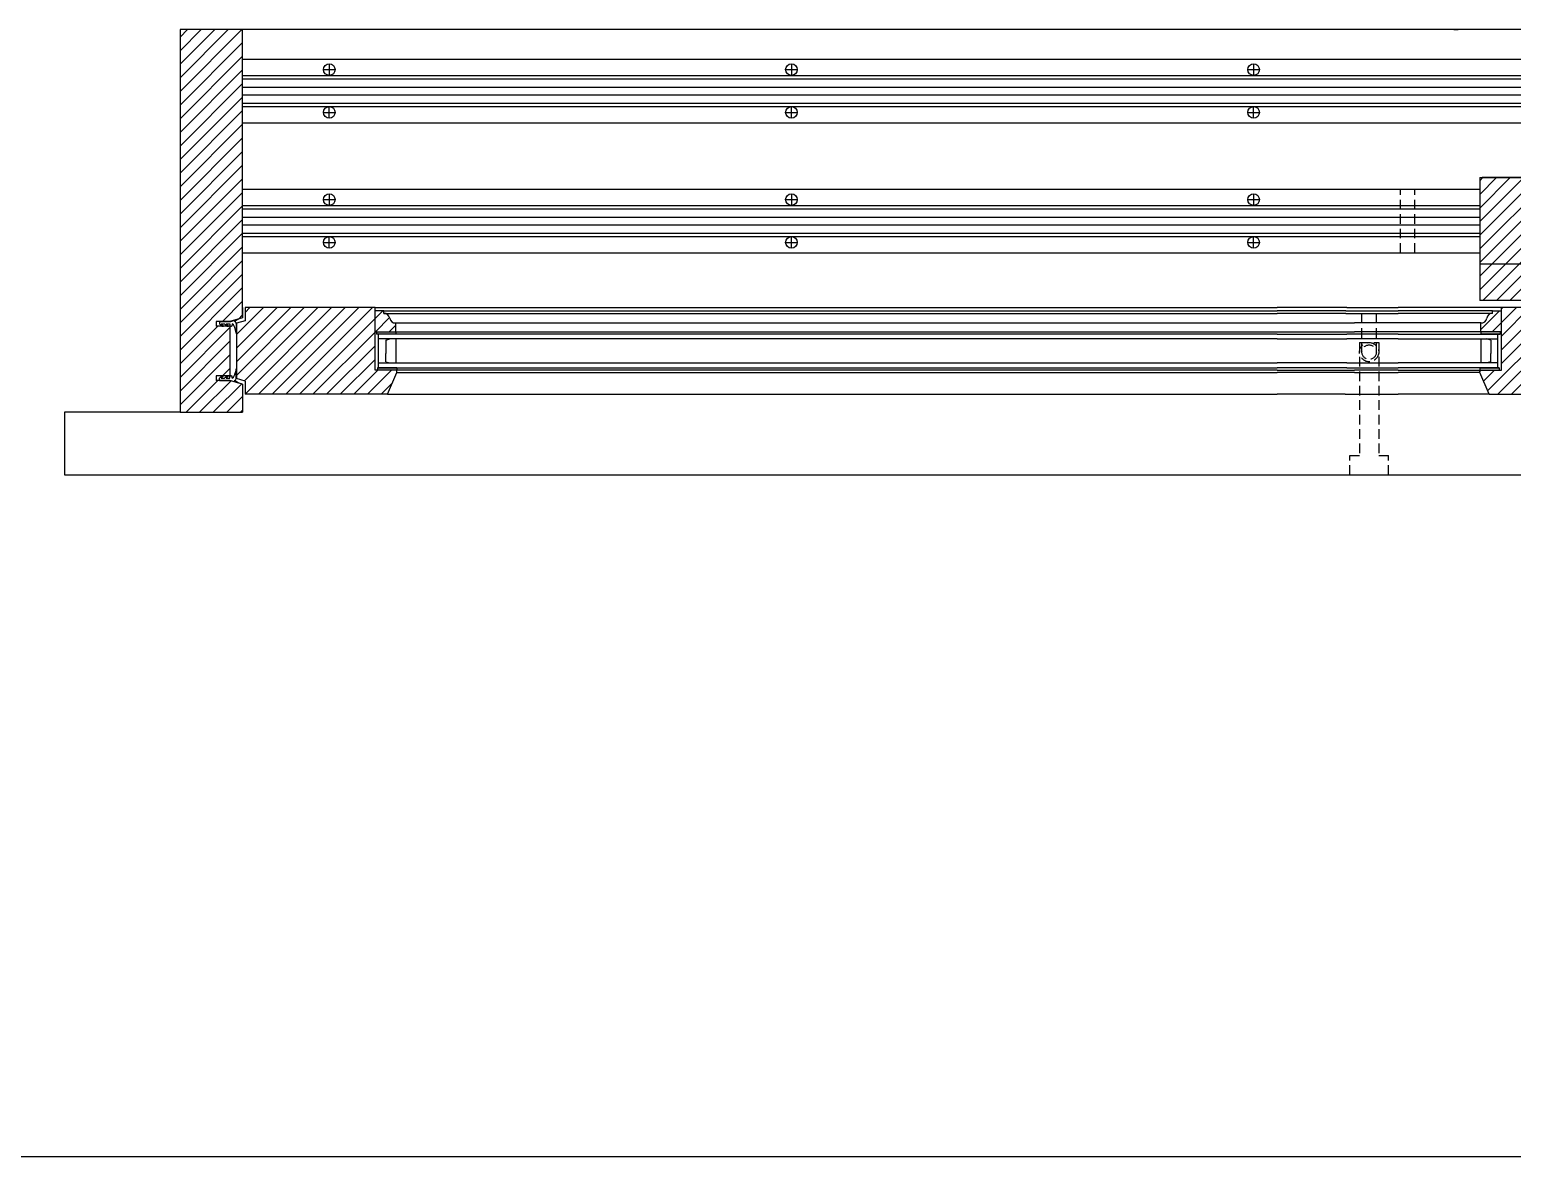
# Model space of a CAD drawing. Header units: inches. Extents: x 1985 to 11287, y 379 to 3234.
# Drawn here: x 7988.79 to 8027.29, y 1364.57 to 1393.83 of the extents above; entities that cross this region are included whole.
import ezdxf

# ---------------------------------------------------------------- set-up
doc = ezdxf.new("R2010")
doc.units = ezdxf.units.IN
doc.header["$MEASUREMENT"] = 0
doc.linetypes.add('HIDDEN', pattern=[0.375, 0.25, -0.125])
for name, color, linetype in [('glass 99', 6, 'CONTINUOUS'), ('glazing tape 99', 7, 'CONTINUOUS'), ('hardware 99', 94, 'CONTINUOUS'), ('hatch 99', 1, 'CONTINUOUS'), ('separation 99', 3, 'CONTINUOUS'), ('weatherstripping 99', 5, 'CONTINUOUS'), ('wood detail 99', 7, 'CONTINUOUS')]:
    doc.layers.add(name, color=color, linetype=linetype)

msp = doc.modelspace()

# ---------------------------------------------------------------- hatches: boundary and pattern name
at = {"layer": 'glazing tape 99'}
h = msp.add_hatch(color=7, dxfattribs=at)
h.paths.add_polyline_path([(7997.795045, 1385.98813), (7998.295045, 1385.98813), (7998.295045, 1385.92563), (7997.795045, 1385.92563)])
h.paths.add_polyline_path([(7997.818545, 1385.05063), (7998.318545, 1385.05063), (7998.318545, 1384.98813), (7997.818545, 1384.98813)])
h = msp.add_hatch(color=7, dxfattribs=at)
h.paths.add_polyline_path([(8026.467043, 1385.98813), (8026.967043, 1385.98813), (8026.967043, 1385.92563), (8026.467043, 1385.92563)])
h.paths.add_polyline_path([(8026.443543, 1385.05063), (8026.943543, 1385.05063), (8026.943543, 1384.98813), (8026.443543, 1384.98813)])
at = {"layer": 'hatch 99'}
h = msp.add_hatch(dxfattribs=at)
h.set_pattern_fill('ANSI31', color=256, scale=2, style=0)
h.set_pattern_definition([(45, (8381.80447, 218.62947), (-0.176776695, 0.176776695), [])])
h.paths.add_polyline_path([(7994.318545, 1393.83188), (7992.693545, 1393.83188), (7992.693545, 1383.89438), (7994.318545, 1383.89438), (7994.318545, 1384.628755), (7993.990545, 1384.71963), (7993.720391, 1384.71963), (7993.631045, 1384.71963), (7993.631045, 1384.84463), (7993.990545, 1384.84463), (7993.990545, 1386.13163), (7993.631045, 1386.13163), (7993.631045, 1386.25663), (7993.990545, 1386.25663), (7994.318545, 1386.347505), (7994.318545, 1386.61313)])
h.paths.add_polyline_path([(7997.75603, 1386.61313), (7994.381045, 1386.61313), (7994.381045, 1386.269383), (7994.159045, 1386.206873), (7994.159045, 1384.769388), (7994.381045, 1384.706878), (7994.381045, 1384.36313), (7998.077473, 1384.36313), (7998.318545, 1384.92563), (7998.318545, 1384.98813), (7997.75603, 1384.98813)])
h.paths.add_polyline_path([(7998.138795, 1386.33963, 0.350781059), (7997.995667, 1386.46463), (7997.982545, 1386.46463), (7997.982545, 1386.52713), (7997.75603, 1386.52713), (7997.75603, 1385.98813), (7998.295045, 1385.98813), (7998.295045, 1386.21463, -0.375199902)], flags=17)
h = msp.add_hatch(dxfattribs=at)
h.set_pattern_fill('ANSI31', color=256, scale=2, style=0)
h.set_pattern_definition([(45, (8381.80447, 1085.89127), (-0.1767767, 0.1767767), [])])
h.paths.add_polyline_path([(8030.420043, 1389.58963, -0.375199902), (8030.263793, 1389.71463, 0.350781059), (8030.120665, 1389.83963), (8030.107543, 1389.83963), (8030.107543, 1389.90213), (8029.881029, 1389.90213), (8029.881029, 1389.36313), (8030.420043, 1389.36313)], flags=17)
h.paths.add_polyline_path([(8029.881029, 1389.98813), (8026.506043, 1389.98813), (8026.443543, 1389.98813), (8026.443543, 1389.722505), (8026.443543, 1387.73813), (8030.202472, 1387.73813), (8030.443543, 1388.30063), (8030.443543, 1388.36313), (8029.881029, 1388.36313)])
h.paths.add_polyline_path([(8028.141657, 1387.277756), (8027.860333, 1387.277756), (8027.860333, 1387.340256), (8028.141657, 1387.340256), (8028.506043, 1387.550634), (8028.506043, 1387.73813), (8026.506043, 1387.73813), (8026.443543, 1387.73813), (8026.443543, 1387.26938), (8026.443543, 1386.80063), (8028.131036, 1386.80063), (8028.506043, 1387.017141), (8028.506043, 1387.067378)])
h.paths.add_polyline_path([(8030.443543, 1387.55063), (8029.93119, 1387.55063), (8029.93119, 1387.237024), (8029.83719, 1387.237024), (8029.83719, 1387.55063), (8028.756036, 1387.55063), (8028.381043, 1387.334128), (8028.381043, 1387.283884), (8028.745424, 1387.07351), (8029.026753, 1387.07351), (8029.026753, 1387.01101), (8028.745424, 1387.01101), (8028.381043, 1386.800634), (8028.381043, 1386.61313), (8030.443543, 1386.61313)])
h.paths.add_polyline_path([(8030.443543, 1386.61313), (8027.006057, 1386.61313), (8027.006057, 1384.98813), (8026.443543, 1384.98813), (8026.443543, 1384.92563), (8026.684615, 1384.36313), (8030.443543, 1384.36313)])
h.paths.add_polyline_path([(8027.006057, 1386.52713), (8026.776243, 1386.52713), (8026.776243, 1386.46463), (8026.76398, 1386.46463, 0.35125577), (8026.623772, 1386.342442, -0.380557848), (8026.467043, 1386.21463), (8026.467043, 1385.98813), (8027.006057, 1385.98813)], flags=17)

# ---------------------------------------------------------------- linework, layer by layer
at = {"layer": 'glass 99', "color": 6}
for p, q in [((8021.176939, 1385.92563), (7997.795045, 1385.92563)), ((7997.84973, 1385.05063), (7997.84973, 1385.92563)), ((8021.176939, 1385.80063), (7997.84973, 1385.80063)), ((7998.033039, 1385.770639), (7998.140821, 1385.80063)), ((7998.033039, 1385.770639), (7998.033039, 1385.42563)), ((7998.297419, 1385.80063), (7998.297419, 1385.17563)), ((8021.176939, 1385.92563), (8022.991175, 1385.92563)), ((8021.176939, 1385.80063), (8022.991175, 1385.80063)), ((8024.323269, 1385.92563), (8022.991175, 1385.92563)), ((8024.323269, 1385.80063), (8022.991175, 1385.80063)), ((8024.323269, 1385.92563), (8026.967043, 1385.92563)), ((8024.323269, 1385.80063), (8026.912357, 1385.80063)), ((8026.467043, 1385.80063), (8026.467043, 1385.17563)), ((8026.731423, 1385.770639), (8026.623641, 1385.80063)), ((8026.731423, 1385.770639), (8026.731423, 1385.42563)), ((8026.912357, 1385.05063), (8026.912357, 1385.92563)), ((7997.84973, 1385.17563), (8021.176939, 1385.17563)), ((7998.033039, 1385.205622), (7998.033039, 1385.42563)), ((7998.033039, 1385.205622), (7998.140821, 1385.17563)), ((8022.991175, 1385.17563), (8021.176939, 1385.17563)), ((8022.991175, 1385.17563), (8024.323269, 1385.17563)), ((8026.912357, 1385.17563), (8024.323269, 1385.17563)), ((8026.731423, 1385.205622), (8026.623641, 1385.17563)), ((8026.731423, 1385.205622), (8026.731423, 1385.42563)), ((7997.818545, 1385.05063), (8021.176939, 1385.05063)), ((8022.991175, 1385.05063), (8021.176939, 1385.05063)), ((8022.991175, 1385.05063), (8024.323269, 1385.05063)), ((8026.943543, 1385.05063), (8024.323269, 1385.05063))]:
    msp.add_line(p, q, dxfattribs=at)
at = {"layer": 'glazing tape 99', "color": 7}
for p, q in [((7997.795045, 1385.98813), (7997.795045, 1385.92563)), ((7998.295045, 1385.98813), (7998.295045, 1385.92563)), ((8026.467043, 1385.98813), (8026.467043, 1385.92563)), ((8026.967043, 1385.98813), (8026.967043, 1385.92563))]:
    msp.add_line(p, q, dxfattribs=at)
at = {"layer": 'glazing tape 99'}
for p, q in [((7998.295045, 1385.92563), (7997.795045, 1385.92563)), ((8026.967043, 1385.92563), (8026.467043, 1385.92563)), ((7997.818545, 1385.05063), (7997.818545, 1384.98813)), ((7998.318545, 1385.05063), (7997.818545, 1385.05063)), ((7998.318545, 1385.05063), (7998.318545, 1384.98813)), ((8026.443543, 1385.05063), (8026.943543, 1385.05063)), ((8026.443543, 1385.05063), (8026.443543, 1384.98813)), ((8026.943543, 1385.05063), (8026.943543, 1384.98813))]:
    msp.add_line(p, q, dxfattribs=at)
at = {"layer": 'hardware 99'}
for p, q in [((8025.765634, 1393.83188), (8025.881051, 1393.83188)), ((7994.318545, 1393.06313), (8026.443543, 1393.06313)), ((7996.568545, 1392.94313), (7996.568545, 1392.64313)), ((8008.568545, 1392.94313), (8008.568545, 1392.64313)), ((8020.568545, 1392.94313), (8020.568545, 1392.64313)), ((8026.443543, 1393.06313), (8058.568542, 1393.06313)), ((7994.318545, 1392.64313), (8026.443543, 1392.64313)), ((7994.318545, 1392.55313), (8026.443543, 1392.55313)), ((7996.418545, 1392.79313), (7996.718545, 1392.79313)), ((8008.418545, 1392.79313), (8008.718545, 1392.79313)), ((8020.418545, 1392.79313), (8020.718545, 1392.79313)), ((8026.443543, 1392.64313), (8058.568542, 1392.64313)), ((8026.443543, 1392.55313), (8058.568542, 1392.55313)), ((7994.318545, 1392.33813), (8026.443543, 1392.33813)), ((7994.318545, 1392.13813), (8026.443543, 1392.13813)), ((8026.443543, 1392.33813), (8058.568542, 1392.33813)), ((8026.443543, 1392.13813), (8058.568542, 1392.13813)), ((7994.318545, 1391.92313), (8026.443543, 1391.92313)), ((7994.318545, 1391.83313), (8026.443543, 1391.83313)), ((7996.568545, 1391.53313), (7996.568545, 1391.83313)), ((8008.568545, 1391.53313), (8008.568545, 1391.83313)), ((8020.568545, 1391.53313), (8020.568545, 1391.83313)), ((8026.443543, 1391.92313), (8058.568542, 1391.92313)), ((8026.443543, 1391.83313), (8058.568542, 1391.83313)), ((7994.318545, 1391.41313), (8026.443543, 1391.41313)), ((7996.418545, 1391.68313), (7996.718545, 1391.68313)), ((8008.418545, 1391.68313), (8008.718545, 1391.68313)), ((8020.418545, 1391.68313), (8020.718545, 1391.68313)), ((8026.443543, 1391.41313), (8058.568542, 1391.41313)), ((7994.318545, 1389.68813), (8026.443543, 1389.68813)), ((7996.418545, 1389.41813), (7996.718545, 1389.41813)), ((7996.568545, 1389.56813), (7996.568545, 1389.26813)), ((8008.418545, 1389.41813), (8008.718545, 1389.41813)), ((8008.568545, 1389.56813), (8008.568545, 1389.26813)), ((8020.418545, 1389.41813), (8020.718545, 1389.41813)), ((8020.568545, 1389.56813), (8020.568545, 1389.26813)), ((7994.318545, 1389.26813), (8026.443543, 1389.26813)), ((7994.318545, 1389.17813), (8026.443543, 1389.17813)), ((7994.318545, 1388.96313), (8026.443543, 1388.96313)), ((7994.318545, 1388.76313), (8026.443543, 1388.76313)), ((7994.318545, 1388.54813), (8026.443543, 1388.54813)), ((7994.318545, 1388.45813), (8026.443543, 1388.45813)), ((7996.418545, 1388.30813), (7996.718545, 1388.30813)), ((7996.568545, 1388.15813), (7996.568545, 1388.45813)), ((8008.418545, 1388.30813), (8008.718545, 1388.30813)), ((8008.568545, 1388.15813), (8008.568545, 1388.45813)), ((8020.418545, 1388.30813), (8020.718545, 1388.30813)), ((8020.568545, 1388.15813), (8020.568545, 1388.45813)), ((7994.318545, 1388.03813), (8026.443543, 1388.03813))]:
    msp.add_line(p, q, dxfattribs=at)
for centre in [(7996.568545, 1392.79313), (8008.568545, 1392.79313), (8020.568545, 1392.79313), (7996.568545, 1391.68313), (8008.568545, 1391.68313), (8020.568545, 1391.68313), (7996.568545, 1389.41813), (8008.568545, 1389.41813), (8020.568545, 1389.41813), (7996.568545, 1388.30813), (8008.568545, 1388.30813), (8020.568545, 1388.30813)]:
    msp.add_circle(centre, 0.15, dxfattribs=at)
at = {"layer": 'separation 99'}
msp.add_line((7876.573778, 1364.573262), (8279.57197, 1364.573262), dxfattribs=at)
at = {"layer": 'weatherstripping 99'}
for p, q in [((7993.720488, 1386.25663), (7994.009718, 1386.25663)), ((7993.720488, 1386.25663), (7993.720488, 1386.19363)), ((7993.720488, 1386.19363), (7993.778757, 1386.135361)), ((7993.762915, 1386.19363), (7993.847649, 1386.19363)), ((7993.762915, 1386.19363), (7993.821184, 1386.135361)), ((7993.778757, 1386.135361), (7993.821184, 1386.135361)), ((7993.847649, 1386.19363), (7993.905918, 1386.135361)), ((7993.890075, 1386.19363), (7993.990488, 1386.19363)), ((7993.890075, 1386.19363), (7993.948344, 1386.135361)), ((7993.905918, 1386.135361), (7993.948344, 1386.135361)), ((7993.990488, 1386.19363), (7993.990488, 1386.155361)), ((7994.009718, 1386.25663), (7994.200579, 1386.314822)), ((7994.010488, 1386.135361), (7994.030488, 1386.135361)), ((7994.050488, 1386.19363), (7994.050488, 1386.155361)), ((7994.200579, 1386.314822), (7994.111141, 1386.25663)), ((7994.153373, 1385.95663), (7994.126233, 1386.060141)), ((7994.153373, 1386.204506), (7994.153373, 1385.95663)), ((7993.720391, 1384.78263), (7993.77866, 1384.840899)), ((7993.762817, 1384.78263), (7993.821086, 1384.840899)), ((7993.77866, 1384.840899), (7993.821086, 1384.840899)), ((7993.847552, 1384.78263), (7993.905821, 1384.840899)), ((7993.889978, 1384.78263), (7993.948247, 1384.840899)), ((7993.905821, 1384.840899), (7993.948247, 1384.840899)), ((7993.990391, 1384.78263), (7993.990391, 1384.820899)), ((7994.010391, 1384.840899), (7994.030391, 1384.840899)), ((7994.050391, 1384.78263), (7994.050391, 1384.820899)), ((7994.153276, 1385.01963), (7994.126136, 1384.91612)), ((7994.153276, 1384.771755), (7994.153276, 1385.01963)), ((7993.720391, 1384.71963), (7993.720391, 1384.78263)), ((7993.720391, 1384.71963), (7994.009621, 1384.71963)), ((7993.762817, 1384.78263), (7993.847552, 1384.78263)), ((7993.889978, 1384.78263), (7993.990391, 1384.78263)), ((7994.009621, 1384.71963), (7994.200489, 1384.661464)), ((7994.200489, 1384.661464), (7994.111044, 1384.71963))]:
    msp.add_line(p, q, dxfattribs=at)
for centre, radius, start, end in [((7994.010488, 1386.155361), 0.02, 180, 270), ((7994.030488, 1386.155361), 0.02, 270, 0), ((7993.927224, 1386.035454), 0.200534, 7.0714371, 52.0714371), ((7994.095824, 1386.20105), 0.057652, 3.4364526, 74.5927882), ((7994.010391, 1384.820899), 0.02, 90, 180), ((7994.030391, 1384.820899), 0.02, 0, 90), ((7993.927127, 1384.940807), 0.200534, 307.9285629, 352.9285629), ((7994.095727, 1384.775211), 0.057652, 285.4072118, 356.5635474)]:
    msp.add_arc(centre, radius, start, end, dxfattribs=at)
at = {"layer": 'wood detail 99', "color": 0}
for p, q in [((7992.693545, 1393.83188), (7992.693545, 1383.89438)), ((7994.318545, 1393.83188), (7992.693545, 1393.83188)), ((8026.443543, 1393.83188), (7992.693545, 1393.83188)), ((7994.318545, 1386.347505), (7994.318545, 1393.83188)), ((7992.693545, 1389.98813), (7992.693545, 1388.17563)), ((7992.693545, 1389.98813), (7992.693545, 1388.17563)), ((7992.693545, 1389.05063), (7992.693545, 1388.17563)), ((7992.693545, 1389.05063), (7992.693545, 1388.17563)), ((8030.202472, 1387.73813), (8026.443543, 1387.73813)), ((8030.202472, 1387.73813), (8026.443543, 1387.73813)), ((8030.202472, 1387.73813), (8026.506043, 1387.73813)), ((8028.131036, 1386.80063), (8026.443543, 1386.80063)), ((8030.443543, 1386.61313), (8027.006057, 1386.61313)), ((8030.443543, 1386.61313), (8027.006057, 1386.61313)), ((7998.077473, 1384.36313), (7994.381045, 1384.36313)), ((8026.684615, 1384.36313), (8030.443543, 1384.36313))]:
    msp.add_line(p, q, dxfattribs=at)
at = {"layer": 'wood detail 99'}
for p, q in [((8094.69354, 1393.83188), (8026.443543, 1393.83188)), ((8026.443543, 1389.98813), (8026.443543, 1387.73813)), ((8026.443543, 1389.98813), (8029.881029, 1389.98813)), ((8026.443543, 1389.98813), (8026.443543, 1389.722505)), ((8029.881029, 1389.98813), (8026.506043, 1389.98813)), ((8026.443543, 1388.003755), (8026.443543, 1387.26938)), ((8026.443543, 1387.73813), (8026.443543, 1386.80063)), ((7994.318545, 1386.347505), (7993.990545, 1386.25663)), ((7994.318545, 1386.61313), (7994.318545, 1386.347505)), ((7997.75603, 1386.61313), (7994.381045, 1386.61313)), ((7994.381045, 1386.61313), (7994.381045, 1386.269383)), ((7997.75603, 1386.61313), (8021.176939, 1386.61313)), ((7997.982545, 1386.52713), (8021.176939, 1386.52713)), ((7997.982545, 1386.46463), (8021.176939, 1386.46463)), ((8022.991175, 1386.61313), (8021.176939, 1386.61313)), ((8022.96439, 1386.52713), (8021.176939, 1386.52713)), ((8022.96439, 1386.46463), (8021.176939, 1386.46463)), ((8022.96439, 1386.52713), (8024.323269, 1386.52713)), ((8022.96439, 1386.46463), (8024.323269, 1386.46463)), ((8022.991175, 1386.61313), (8024.323269, 1386.61313)), ((8027.006057, 1386.61313), (8024.323269, 1386.61313)), ((8026.776243, 1386.52713), (8024.323269, 1386.52713)), ((8026.776243, 1386.46463), (8024.323269, 1386.46463)), ((7993.631045, 1386.25663), (7993.631045, 1386.13163)), ((7993.990545, 1386.25663), (7993.631045, 1386.25663)), ((7993.990545, 1386.13163), (7993.631045, 1386.13163)), ((7993.990545, 1386.13163), (7993.990545, 1384.84463)), ((7994.381045, 1386.269383), (7994.159045, 1386.206873)), ((7994.159045, 1386.206873), (7994.159045, 1384.769388)), ((7994.159045, 1385.934399), (7994.159045, 1386.034149)), ((7998.295045, 1386.21463), (8021.176939, 1386.21463)), ((7998.295045, 1385.98813), (8021.176939, 1385.98813)), ((8021.176939, 1386.21463), (8023.187604, 1386.21463)), ((8021.176939, 1385.98813), (8023.187604, 1385.98813)), ((8024.323269, 1386.21463), (8023.187604, 1386.21463)), ((8024.323269, 1385.98813), (8023.187604, 1385.98813)), ((8026.467043, 1386.21463), (8024.323269, 1386.21463)), ((8026.467043, 1385.98813), (8024.323269, 1385.98813)), ((7993.631045, 1384.84463), (7993.631045, 1384.71963)), ((7993.990545, 1384.84463), (7993.631045, 1384.84463)), ((7998.318545, 1384.98813), (7997.75603, 1384.98813)), ((7998.318545, 1384.92563), (7998.318545, 1384.98813)), ((8021.176939, 1384.98813), (7998.318545, 1384.98813)), ((8021.176939, 1384.98813), (8023.187604, 1384.98813)), ((8024.323269, 1384.98813), (8023.187604, 1384.98813)), ((8024.323269, 1384.98813), (8026.443543, 1384.98813)), ((8026.443543, 1384.98813), (8027.006057, 1384.98813)), ((8026.443543, 1384.92563), (8026.443543, 1384.98813)), ((7993.990545, 1384.71963), (7993.631045, 1384.71963)), ((7994.318545, 1384.628755), (7993.990545, 1384.71963)), ((7994.381045, 1384.706878), (7994.159045, 1384.769388)), ((7994.318545, 1384.628755), (7994.318545, 1383.89438)), ((7994.381045, 1384.706878), (7994.381045, 1384.36313)), ((7998.077473, 1384.36313), (8021.176939, 1384.36313)), ((8022.946532, 1384.36313), (8021.176939, 1384.36313)), ((8022.946532, 1384.36313), (8024.323269, 1384.36313)), ((8026.684615, 1384.36313), (8024.323269, 1384.36313)), ((7992.693545, 1383.89438), (7989.693545, 1383.89438)), ((7989.693545, 1383.89438), (7989.693545, 1382.26938)), ((7992.693545, 1383.89438), (7994.318545, 1383.89438)), ((7992.693545, 1383.89438), (7992.693545, 1383.89438)), ((7989.693545, 1382.26938), (8199.631036, 1382.26938))]:
    msp.add_line(p, q, dxfattribs=at)
at = {"layer": 'wood detail 99', "color": 1, "linetype": 'HIDDEN'}
for p, q in [((8024.381042, 1388.03813), (8024.381042, 1389.68813)), ((8024.756042, 1388.03813), (8024.756042, 1389.68813)), ((8023.381042, 1385.45688), (8023.381042, 1386.48813)), ((8023.756042, 1385.45688), (8023.756042, 1386.48813)), ((8023.318542, 1385.70688), (8023.318542, 1382.76938)), ((8023.318542, 1385.70688), (8023.818542, 1385.70688)), ((8023.818542, 1385.70688), (8023.818542, 1382.76938)), ((8023.068542, 1382.76938), (8023.318542, 1382.76938)), ((8023.068542, 1382.26938), (8023.068542, 1382.76938)), ((8023.818542, 1382.76938), (8024.068542, 1382.76938)), ((8024.068542, 1382.26938), (8024.068542, 1382.76938))]:
    msp.add_line(p, q, dxfattribs=at)
at = {"layer": 'wood detail 99', "color": 7}
for p, q in [((7997.75603, 1384.98813), (7997.75603, 1386.61313)), ((7997.982545, 1386.52713), (7997.75603, 1386.52713)), ((7997.982545, 1386.46463), (7997.982545, 1386.52713)), ((8026.776243, 1386.52713), (8027.006057, 1386.52713)), ((8026.776243, 1386.46463), (8026.776243, 1386.52713)), ((8027.006057, 1384.98813), (8027.006057, 1386.61313)), ((7997.75603, 1385.98813), (7998.295045, 1385.98813)), ((7998.295045, 1385.98813), (7998.295045, 1386.21463)), ((8026.467043, 1385.98813), (8026.467043, 1386.21463)), ((8027.006057, 1385.98813), (8026.467043, 1385.98813)), ((7998.077473, 1384.36313), (7998.318545, 1384.92563)), ((7998.318545, 1384.92563), (8021.176939, 1384.92563)), ((8023.187604, 1384.92563), (8021.176939, 1384.92563)), ((8023.187604, 1384.92563), (8024.323269, 1384.92563)), ((8026.443543, 1384.92563), (8024.323269, 1384.92563)), ((8026.684615, 1384.36313), (8026.443543, 1384.92563))]:
    msp.add_line(p, q, dxfattribs=at)
at = {"layer": 'wood detail 99', "color": 1, "linetype": 'HIDDEN'}
for radius in [0.25, 0.1875]:
    msp.add_circle((8023.568542, 1385.45688), radius, dxfattribs=at)
at = {"layer": 'wood detail 99', "color": 7}
for centre, radius, start, end in [((7997.989106, 1386.312676), 0.152097, 10.2080197, 92.4723638), ((7998.288484, 1386.366585), 0.152097, 190.2080197, 272.4723638), ((8026.473604, 1386.366585), 0.152097, 267.5276362, 349.7919803), ((8026.770112, 1386.316058), 0.148699, 87.6367739, 170.8787735)]:
    msp.add_arc(centre, radius, start, end, dxfattribs=at)

doc.saveas('drawing.dxf')
